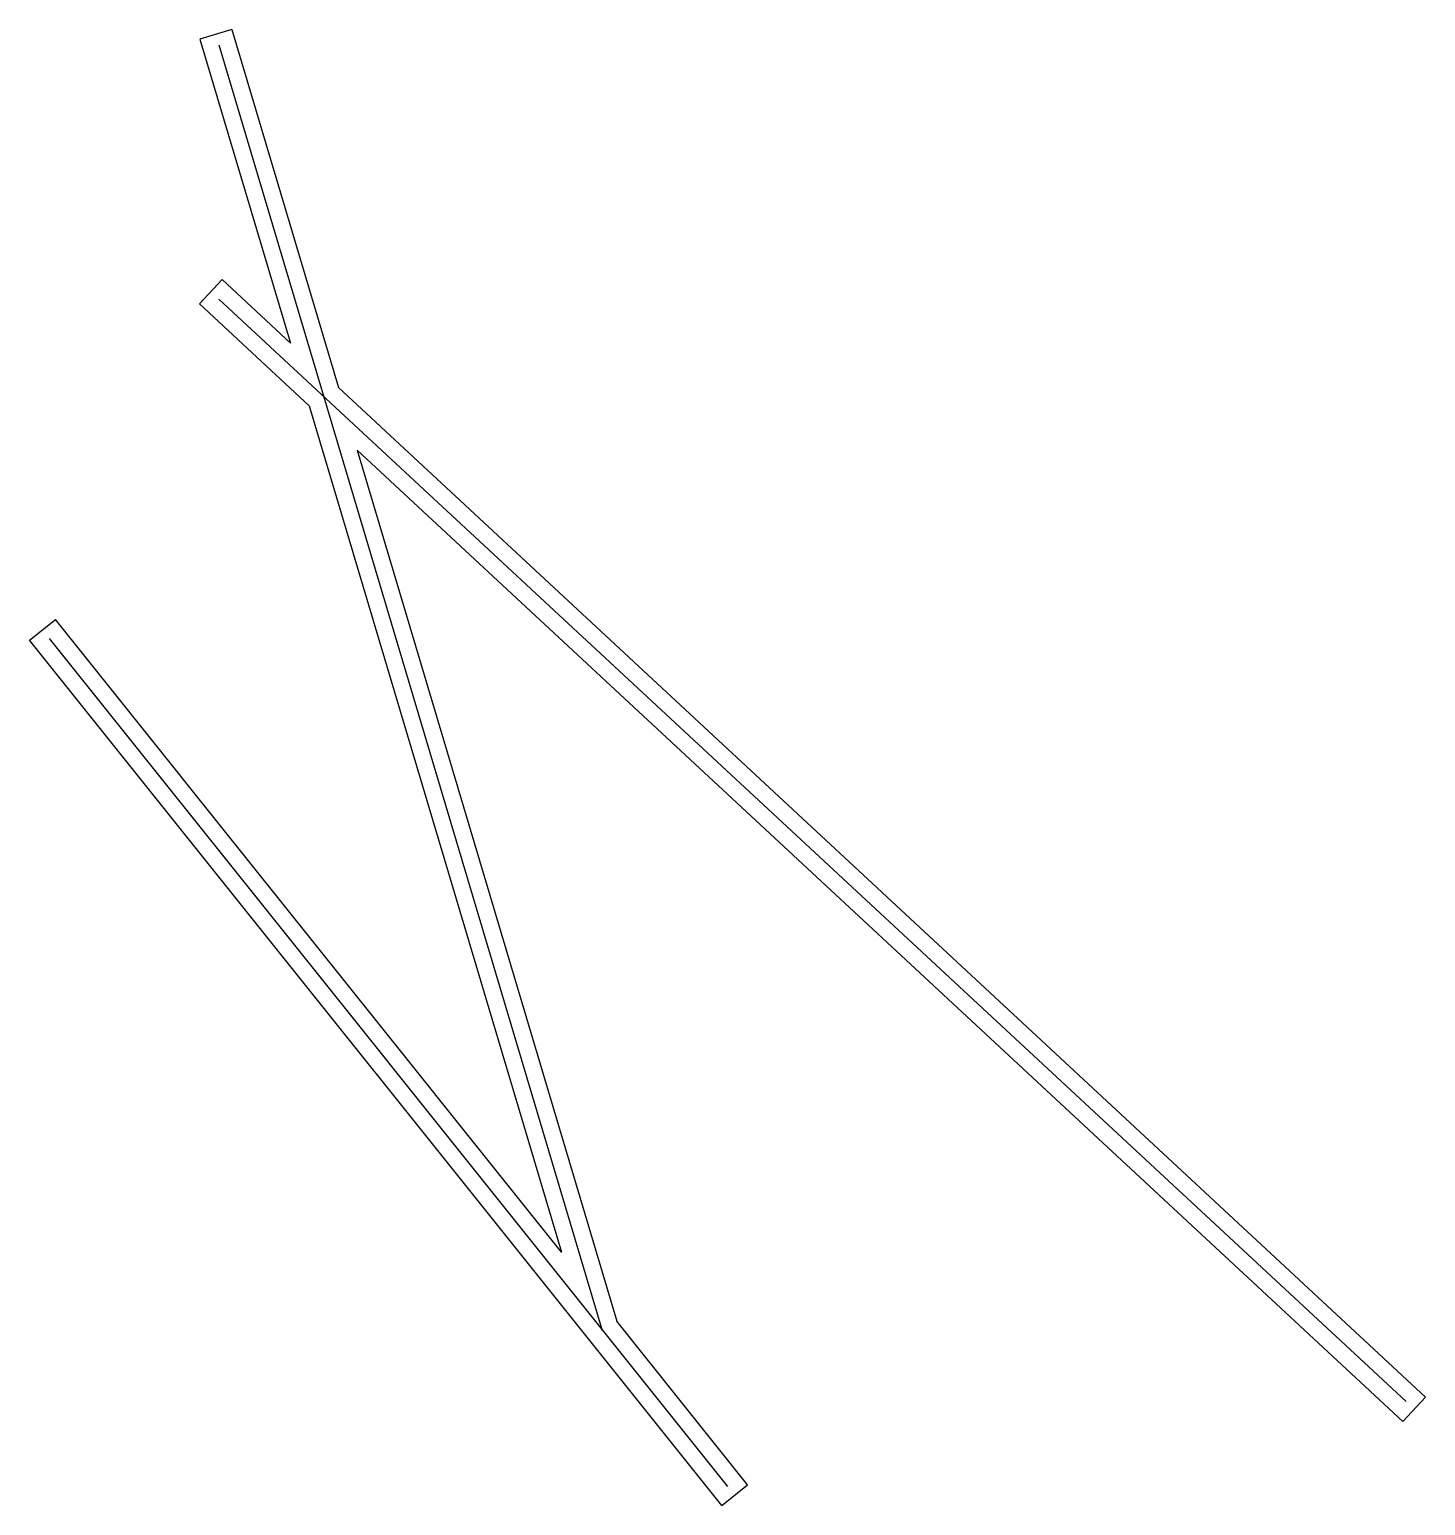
# Model space of a CAD drawing. Units: millimetres at full size, sheet at 1:100. Extents: x -5196 to 20004, y -17609 to 9032.
import ezdxf

# ---------------------------------------------------------------- set-up
doc = ezdxf.new("R2010")
doc.units = ezdxf.units.MM
doc.header["$LTSCALE"] = 100
doc.layers.add('0-0', color=7, linetype='Continuous')

msp = doc.modelspace()

# ---------------------------------------------------------------- linework, layer by layer
at = {"layer": '0-0'}
for p, q in [((-1545.2, 9032.5), (-2120.1, 8861)), ((-2120.1, 8861), (-484, 3373.4)), ((-1545.2, 9032.5), (381.8, 2569.4)), ((-1775.5, 8755.1), (5142.9, -14449)), ((-1717.9, 4519.2), (-2126.2, 4079.5)), ((-1717.9, 4519.2), (-484, 3373.4)), ((-2126.2, 4079.5), (-146.4, 2241.1)), ((-1775.5, 4163.3), (19653.1, -15734.7)), ((381.8, 2569.4), (20003.8, -15650.9)), ((-146.4, 2241.1), (4408.3, -13035.2)), ((719.4, 1437.2), (5406.4, -14282.8)), ((719.4, 1437.2), (19595.5, -16090.6)), ((-5195.9, -1990.4), (-4727.4, -1615.6)), ((4408.3, -13035.2), (-4727.4, -1615.6)), ((7298.8, -17608.9), (-5195.9, -1990.4)), ((7408.2, -17265.3), (-4836.7, -1959.2)), ((7767.4, -17234.1), (5406.4, -14282.8)), ((20003.8, -15650.9), (19595.5, -16090.6)), ((7298.8, -17608.9), (7767.4, -17234.1))]:
    msp.add_line(p, q, dxfattribs=at)

doc.saveas('drawing.dxf')
